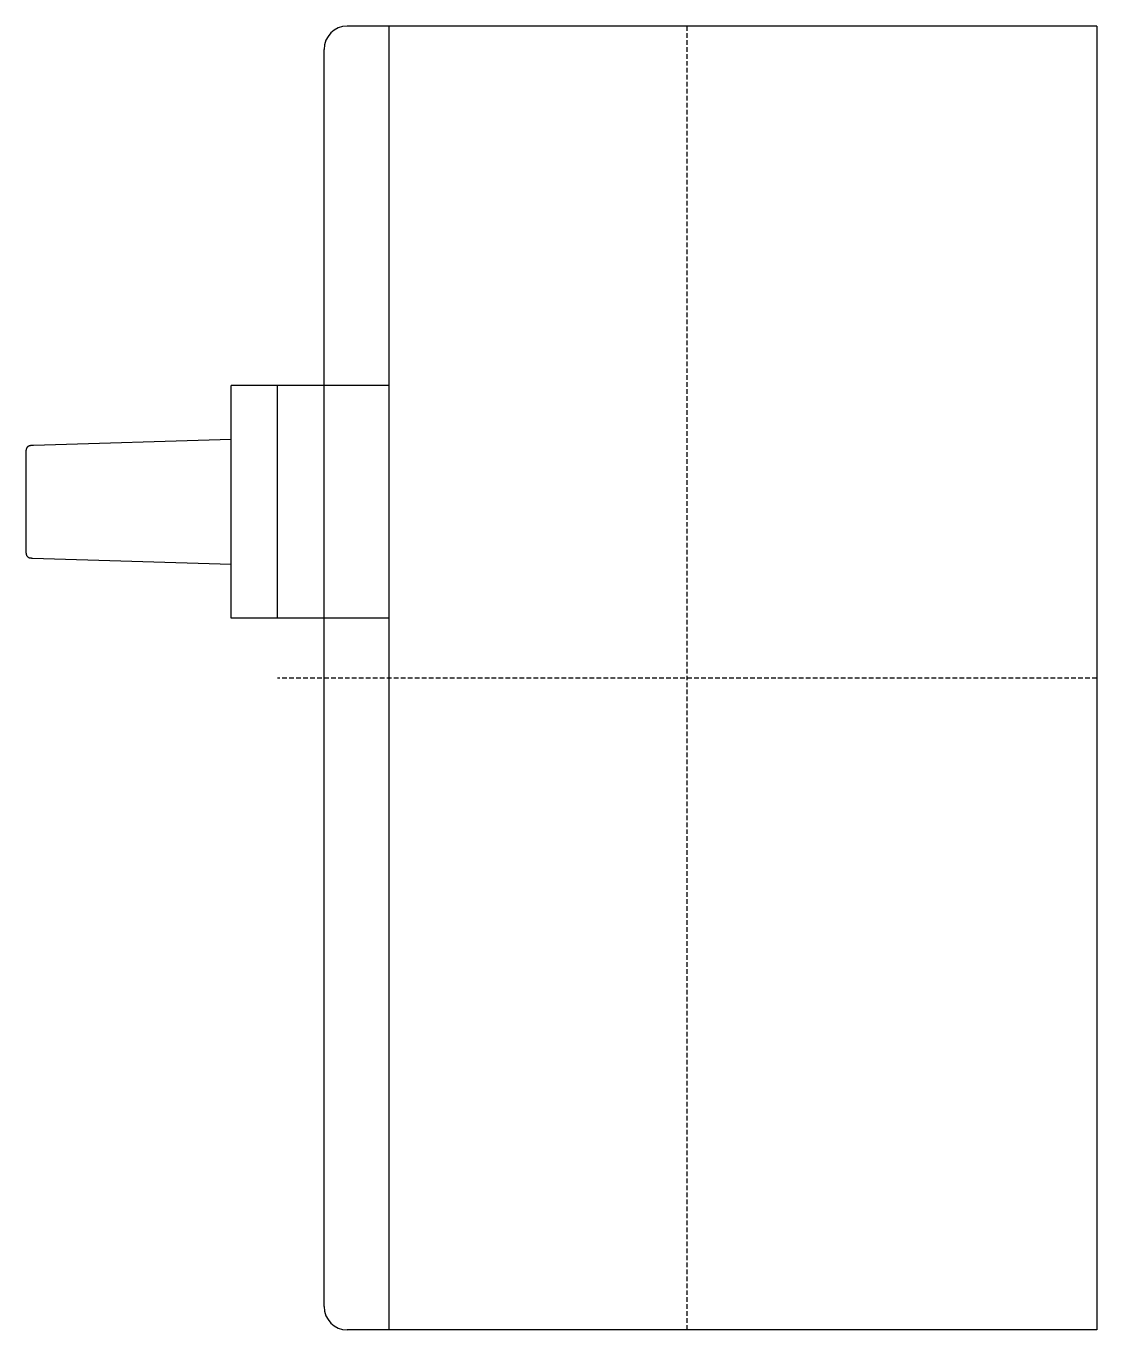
# Model space of a CAD drawing. Extents: x 0 to 115, y 0 to 140.
import ezdxf

# ---------------------------------------------------------------- set-up
doc = ezdxf.new("R2010")
doc.units = 0
doc.linetypes.add('DASHED', pattern=[0.75, 0.5, -0.25])
doc.layers.add('--4N-THT. MCB-MCCB-ACB', color=124, linetype='CONTINUOUS')

# ---------------------------------------------------------------- blocks, each defined once
blk = doc.blocks.new('06 - N - SC MCCB CHIẾU TRÊN CVS100~250B~F 4 PHASE')
at = {"layer": '--4N-THT. MCB-MCCB-ACB', "ltscale": 15}
for p, q in [((88, 70), (7.5, 70)), ((88, 70), (88, -70)), ((12, 31.42), (-4.96, 31.42)), ((-4.96, 25.6), (-26.21, 24.97)), ((-27, 13.39), (-27, 24.45)), ((-26.49, 24.95), (-26.51, 24.95)), ((-26.47, 24.95), (-26.49, 24.95)), ((-26.43, 24.95), (-26.47, 24.95)), ((-26.38, 24.96), (-26.43, 24.95)), ((-26.31, 24.96), (-26.38, 24.96)), ((-26.21, 24.97), (-26.31, 24.96)), ((-26.46, 12.89), (-26.42, 12.88)), ((-26.42, 12.88), (-26.37, 12.88)), ((-26.37, 12.88), (-26.3, 12.87)), ((-26.3, 12.87), (-4.97, 12.23)), ((12, 6.42), (-4.96, 6.42))]:
    blk.add_line(p, q, dxfattribs=at)
at = {"layer": '--4N-THT. MCB-MCCB-ACB', "ltscale": 5}
for p, q in [((88, 70), (11.92, 70)), ((88, 1.15), (88, -1.15)), ((88, -70), (7.5, -70))]:
    blk.add_line(p, q, dxfattribs=at)
at = {"layer": '--4N-THT. MCB-MCCB-ACB'}
for p, q in [((12, -70), (12, 70)), ((-4.96, 6.42), (-4.96, 31.42))]:
    blk.add_line(p, q, dxfattribs=at)
at = {"layer": '--4N-THT. MCB-MCCB-ACB', "color": 6, "linetype": 'DASHED'}
for p, q in [((44, -70), (44, 70)), ((88, 0), (0, 0))]:
    blk.add_line(p, q, dxfattribs=at)
at = {"layer": '--4N-THT. MCB-MCCB-ACB', "color": 2}
blk.add_line((5, -67.5), (5, 67.5), dxfattribs=at)
at = {"layer": '--4N-THT. MCB-MCCB-ACB', "color": 1}
blk.add_line((0, 6.42), (0, 31.42), dxfattribs=at)
at = {"layer": '--4N-THT. MCB-MCCB-ACB', "ltscale": 15}
for points in [[(-26.51, 24.95), (-26.52, 24.95), (-26.53, 24.95), (-26.54, 24.95), (-26.54, 24.94), (-26.55, 24.94), (-26.56, 24.94), (-26.57, 24.94), (-26.58, 24.94), (-26.6, 24.94), (-26.61, 24.93), (-26.63, 24.93), (-26.65, 24.92), (-26.66, 24.92), (-26.68, 24.91), (-26.7, 24.9), (-26.71, 24.9), (-26.73, 24.89), (-26.75, 24.88), (-26.77, 24.87), (-26.78, 24.86), (-26.8, 24.85), (-26.82, 24.83), (-26.83, 24.82), (-26.85, 24.8), (-26.86, 24.79), (-26.88, 24.77), (-26.89, 24.75), (-26.91, 24.74), (-26.92, 24.72), (-26.93, 24.7), (-26.94, 24.68), (-26.95, 24.66), (-26.96, 24.64), (-26.97, 24.62), (-26.98, 24.59), (-26.98, 24.57), (-26.99, 24.55), (-26.99, 24.53), (-27, 24.5), (-27, 24.48), (-27, 24.46), (-27, 24.45)], [(-27, 13.39), (-27, 13.38), (-27, 13.35), (-27, 13.32), (-26.99, 13.3), (-26.98, 13.27), (-26.98, 13.24), (-26.97, 13.22), (-26.96, 13.19), (-26.95, 13.17), (-26.94, 13.15), (-26.92, 13.12), (-26.91, 13.1), (-26.89, 13.08), (-26.88, 13.06), (-26.86, 13.04), (-26.84, 13.03), (-26.82, 13.01), (-26.81, 13), (-26.79, 12.98), (-26.77, 12.97), (-26.75, 12.96), (-26.73, 12.95), (-26.71, 12.94), (-26.69, 12.93), (-26.67, 12.92), (-26.65, 12.91), (-26.63, 12.91), (-26.62, 12.9), (-26.6, 12.9), (-26.59, 12.9), (-26.57, 12.9), (-26.56, 12.89), (-26.55, 12.89), (-26.54, 12.89), (-26.54, 12.89), (-26.53, 12.89), (-26.52, 12.89), (-26.51, 12.89), (-26.5, 12.89), (-26.49, 12.89), (-26.46, 12.89)]]:
    blk.add_lwpolyline(points, dxfattribs=at)
at = {"layer": '--4N-THT. MCB-MCCB-ACB'}
blk.add_arc((7.5, 67.5), 2.5, 90, 180, dxfattribs=at)
at = {"layer": '--4N-THT. MCB-MCCB-ACB', "ltscale": 5}
blk.add_arc((7.5, -67.5), 2.5, 180, 270, dxfattribs=at)

msp = doc.modelspace()

# ---------------------------------------------------------------- block references
msp.add_blockref('06 - N - SC MCCB CHIẾU TRÊN CVS100~250B~F 4 PHASE', (27, 70))

doc.saveas('drawing.dxf')
